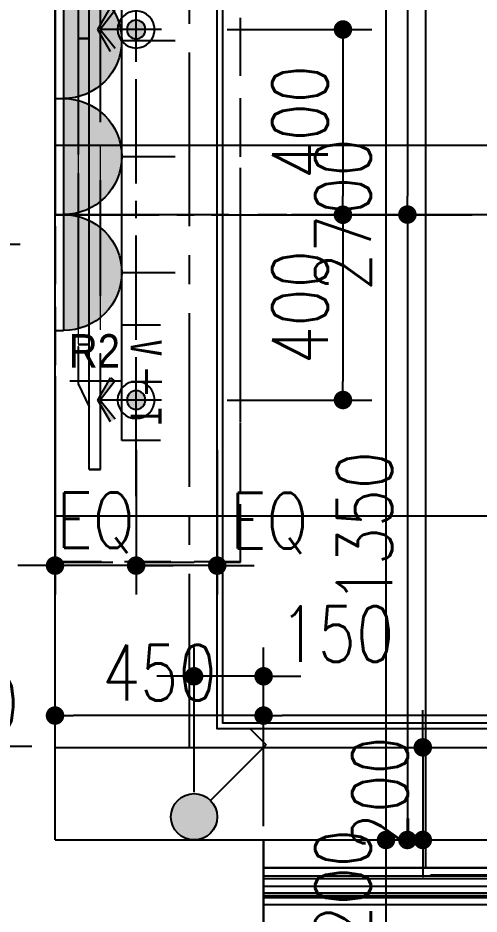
# Model space of a CAD drawing. Header units: inches. Extents: x -2597087 to 134135, y -662679 to 20000.
# Drawn here: x 8038 to 9033, y -39862 to -37927 of the extents above; entities that cross this region are included whole.
import ezdxf

# ---------------------------------------------------------------- set-up
doc = ezdxf.new("R2010")
doc.units = ezdxf.units.IN
doc.header["$LTSCALE"] = 100
doc.header["$MEASUREMENT"] = 0
for name, pattern in [('CENTER', [50.8, 31.75, -6.35, 6.35, -6.35]), ('CENTER2', [1.125, 0.75, -0.125, 0.125, -0.125]), ('DASH', [0.35, 0.25, -0.1]), ('DASHDOT2', [12.7, 6.35, -3.175, 0, -3.175]), ('HIDDENX2', [0.75, 0.5, -0.25])]:
    doc.linetypes.add(name, pattern=pattern)
doc.layers.get('0').update_dxf_attribs({"linetype": 'CONTINUOUS'})
doc.layers.get('Defpoints').update_dxf_attribs({"linetype": 'CONTINUOUS'})
for name, color, linetype in [('-04给水图层', 142, 'CENTER'), ('DOOR', 4, 'CONTINUOUS'), ('EQUIP-动力', 3, 'CONTINUOUS'), ('EQUIP-动力-DIM', 3, 'CONTINUOUS'), ('EQUIP-照明', 3, 'CONTINUOUS'), ('EQUIP-照明-DIM', 3, 'CONTINUOUS'), ('floor', 8, 'CONTINUOUS'), ('RC', 1, 'CONTINUOUS'), ('RC-dim', 3, 'CONTINUOUS'), ('Rc-L-dim', 4, 'CONTINUOUS'), ('RC-LIGHT', 1, 'CONTINUOUS'), ('WALL', 7, 'CONTINUOUS'), ('wall-dim', 3, 'CONTINUOUS'), ('天花开线', 4, 'CONTINUOUS'), ('家具', 1, 'DASH')]:
    doc.layers.add(name, color=color, linetype=linetype)
doc.layers.add('FUR', color=8, linetype='CONTINUOUS', lineweight=0)
doc.styles.get("Standard").update_dxf_attribs({"font": 'txt.shx', "width": 0.8, "bigfont": 'GBCBIG.shx'})
doc.styles.add('STYLE1', font='stylu.ttf')
doc.styles.add('宋体', font='', dxfattribs={"width": 0.8})
doc.styles.get('宋体').set_extended_font_data('SimSun')
doc.dimstyles.new('50', dxfattribs={"dimscale": 50, "dimtxt": 2.4, "dimasz": 0.8, "dimexe": 1.25, "dimexo": 0.6, "dimgap": 0.65, "dimtad": 1, "dimdec": 0, "dimdsep": 46, "dimtxsty": 'Standard', "dimblk1": 'DOT', "dimblk2": 'DOT', "dimsah": 1, "dimcen": 2.5, "dimclrd": 3, "dimclre": 3, "dimclrt": 3, "dimadec": 0, "dimazin": 0, "dimtfac": 1, "dimtdec": 0, "dimtix": 1, "dimtmove": 2, "dimatfit": 0, "dimldrblk": 'DOT', "dimfxl": 5, "dimfxlon": 1, "dimarcsym": 0})

# ---------------------------------------------------------------- blocks, each defined once
blk = doc.blocks.new('$DorLib2D$00000131')
at = {"color": 0, "linetype": 'Continuous'}
for p, q in [((0.15, 0.125), (0.23195, 0.19726)), ((0.23195, 0.19726), (0.23195, 0.125)), ((-0.5, 0.125), (-0.5, 0)), ((0.01924, 0.125), (-0.5, 0.125)), ((0.01924, 0), (0.01924, 0.125)), ((0.35, 0.125), (0.15, 0.125)), ((-0.5, 0), (0.01924, 0)), ((-0.02399, 0), (0.5, 0)), ((-0.02399, -0.125), (-0.02399, 0)), ((0.5, 0), (0.5, -0.125)), ((-0.35, -0.125), (-0.15, -0.125)), ((-0.23195, -0.19726), (-0.23195, -0.125)), ((-0.15, -0.125), (-0.23195, -0.19726)), ((0.5, -0.125), (-0.02399, -0.125))]:
    blk.add_line(p, q, dxfattribs=at)
blk = doc.blocks.new('asfdgfgsdgf')
at = {"color": 1, "linetype": 'HIDDENX2', "ltscale": 2}
for p, q in [((149083.2, -162742.3), (149083.2, -161542.3)), ((149107.2, -161542.3), (149083.2, -161542.3)), ((149107.2, -162742.3), (149107.2, -161542.3)), ((149059.2, -161811.9), (149059.2, -162472.7)), ((149059.2, -161811.9), (149083.2, -161811.9)), ((149059.2, -162472.7), (149083.2, -162472.7)), ((149083.2, -162742.3), (149107.2, -162742.3))]:
    blk.add_line(p, q, dxfattribs=at)
blk.add_lwpolyline([(149083.2, -162607.4), (149083.2, -161677.2), (149059.2, -161727.4), (149059.2, -162557.3)], close=True, dxfattribs=at)
at = {"layer": '家具', "color": 2, "linetype": 'HIDDENX2', "ltscale": 2}
blk.add_lwpolyline([(149409.2, -162942.3), (149409.2, -161342.3), (149009.2, -161342.3), (149009.2, -162942.3)], close=True, dxfattribs=at)
blk = doc.blocks.new('ktsd')
h = blk.add_hatch(color=250)
edge = h.paths.add_edge_path()
edge.add_arc((0, 0), 20, 0, 360)
for p, q in [((0, 55), (0, -77.5)), ((-55, 0), (55, 0))]:
    blk.add_line(p, q)
at = {"color": 8}
for p, q in [((-47.4, -55.1), (0, -82.7)), ((0, -77.5), (-40.5, -45.4)), ((40.8, -45.7), (0, -77.5)), ((0, -82.7), (47.6, -55.5)), ((47.6, -55.5), (40.8, -45.7))]:
    blk.add_line(p, q, dxfattribs=at)
for radius in [40, 20]:
    blk.add_circle((0, 0), radius)
for points in [[(-40.5, -45.4), (0, -77.5), (-47.4, -55.1), (0, -82.7)], [(40.8, -45.7), (0, -77.5), (47.6, -55.5), (0, -82.7)]]:
    blk.add_solid(points, dxfattribs=at)
blk = doc.blocks.new('_Dot')
at = {"color": 0, "linetype": 'ByBlock', "lineweight": -2}
blk.add_line((-0.5, 0), (-1, 0), dxfattribs=at)
at = {"color": 0, "linetype": 'ByBlock', "const_width": 0.5}
blk.add_lwpolyline([(-0.25, 0, 1), (0.25, 0, 1)], format="xyb", close=True, dxfattribs=at)
blk = doc.blocks.new('*D1189')
at = {"layer": 'Defpoints', "color": 0, "transparency": 16777216}
for p in [(8117.9, -37671.3), (8117.9, -38295.5), (9867.9, -38297.1)]:
    blk.add_point(p, dxfattribs=at)
at = {"layer": 'Rc-L-dim', "color": 3, "lineweight": -2, "transparency": 16777216}
for p, q in [((8117.9, -37921.3), (8117.9, -37608.8)), ((9867.9, -37921.3), (9867.9, -37608.8)), ((9827.9, -37671.3), (8157.9, -37671.3))]:
    blk.add_line(p, q, dxfattribs=at)
at = {"layer": 'Rc-L-dim', "color": 3, "lineweight": -2, "transparency": 16777216, "xscale": 40, "yscale": 40, "zscale": 40, "rotation": 180}
blk.add_blockref('_Dot', (8117.9, -37671.3), dxfattribs=at)
at = {"layer": 'Rc-L-dim', "color": 3, "lineweight": -2, "transparency": 16777216, "xscale": 40, "yscale": 40, "zscale": 40}
blk.add_blockref('_Dot', (9867.9, -37671.3), dxfattribs=at)
at = {"layer": 'Rc-L-dim', "color": 3, "transparency": 16777216, "insert": (8992.9, -37578.8), "char_height": 120, "attachment_point": 5}
blk.add_mtext('EQ', dxfattribs=at)
blk = doc.blocks.new('*D1190')
at = {"layer": 'Defpoints', "color": 0, "transparency": 16777216}
for p in [(8347.9, -37952.1), (8347.9, -38352.1), (8739.1, -38352.1)]:
    blk.add_point(p, dxfattribs=at)
at = {"layer": 'Rc-L-dim', "color": 3, "lineweight": -2, "transparency": 16777216}
for p, q in [((8489.1, -37952.1), (8801.6, -37952.1)), ((8739.1, -37992.1), (8739.1, -38312.1)), ((8489.1, -38352.1), (8801.6, -38352.1))]:
    blk.add_line(p, q, dxfattribs=at)
at = {"layer": 'Rc-L-dim', "color": 3, "lineweight": -2, "transparency": 16777216, "xscale": 40, "yscale": 40, "zscale": 40}
for p, rotation in [((8739.1, -37952.1), 90), ((8739.1, -38352.1), 270)]:
    blk.add_blockref('_Dot', p, dxfattribs=dict(at, rotation=rotation))
at = {"layer": 'Rc-L-dim', "color": 3, "transparency": 16777216, "insert": (8646.6, -38152.1), "char_height": 120, "attachment_point": 5, "rotation": 90}
blk.add_mtext('400', dxfattribs=at)
blk = doc.blocks.new('*D1191')
at = {"layer": 'Defpoints', "color": 0, "transparency": 16777216}
for p in [(8347.9, -38352.1), (8347.9, -38752.1), (8739.1, -38752.1)]:
    blk.add_point(p, dxfattribs=at)
at = {"layer": 'Rc-L-dim', "color": 3, "lineweight": -2, "transparency": 16777216}
for p, q in [((8489.1, -38352.1), (8801.6, -38352.1)), ((8739.1, -38392.1), (8739.1, -38712.1)), ((8489.1, -38752.1), (8801.6, -38752.1))]:
    blk.add_line(p, q, dxfattribs=at)
at = {"layer": 'Rc-L-dim', "color": 3, "lineweight": -2, "transparency": 16777216, "xscale": 40, "yscale": 40, "zscale": 40}
for p, rotation in [((8739.1, -38352.1), 90), ((8739.1, -38752.1), 270)]:
    blk.add_blockref('_Dot', p, dxfattribs=dict(at, rotation=rotation))
at = {"layer": 'Rc-L-dim', "color": 3, "transparency": 16777216, "insert": (8646.6, -38552.1), "char_height": 120, "attachment_point": 5, "rotation": 90}
blk.add_mtext('400', dxfattribs=at)
blk = doc.blocks.new('1联单控开关')
h = blk.add_hatch(color=256)
h.dxf.hatch_style = 1
h.paths.add_polyline_path([(50, -50, 1), (-50, -50, 1)])
for p in [(35.4, -85.4), (190.9, -170.2)]:
    blk.add_line(p, (155.6, -205.6))
blk.add_circle((0, -50), 50)
blk = doc.blocks.new('*U1139')
at = {"layer": 'EQUIP-照明'}
blk.add_blockref('1联单控开关', (0, 0), dxfattribs=at)
blk = doc.blocks.new('*D1195')
at = {"layer": 'Defpoints', "color": 0, "transparency": 16777216}
for p in [(8417.9, -39348.7), (8417.9, -39652.1), (8567.9, -39702.1)]:
    blk.add_point(p, dxfattribs=at)
at = {"layer": 'EQUIP-照明-DIM', "color": 3, "lineweight": -2, "transparency": 16777216}
for p, q in [((8417.9, -39598.7), (8417.9, -39286.2)), ((8567.9, -39598.7), (8567.9, -39286.2)), ((8377.9, -39348.7), (8337.9, -39348.7)), ((8567.9, -39348.7), (8417.9, -39348.7)), ((8607.9, -39348.7), (8647.9, -39348.7))]:
    blk.add_line(p, q, dxfattribs=at)
at = {"layer": 'EQUIP-照明-DIM', "color": 3, "lineweight": -2, "transparency": 16777216, "xscale": 40, "yscale": 40, "zscale": 40}
blk.add_blockref('_Dot', (8417.9, -39348.7), dxfattribs=at)
at = {"layer": 'EQUIP-照明-DIM', "color": 3, "lineweight": -2, "transparency": 16777216, "xscale": 40, "yscale": 40, "zscale": 40, "rotation": 180}
blk.add_blockref('_Dot', (8567.9, -39348.7), dxfattribs=at)
at = {"layer": 'EQUIP-照明-DIM', "color": 3, "transparency": 16777216, "insert": (8726, -39257.5), "char_height": 120, "attachment_point": 5}
blk.add_mtext('150', dxfattribs=at)
blk = doc.blocks.new('*D1201')
at = {"layer": 'Defpoints', "color": 0, "transparency": 16777216}
for p in [(8117.9, -38801.1), (8292.9, -38807.1), (8117.9, -39109.7)]:
    blk.add_point(p, dxfattribs=at)
at = {"layer": 'EQUIP-照明-DIM', "color": 3, "lineweight": -2, "transparency": 16777216}
for p, q in [((8117.9, -38859.7), (8117.9, -39172.2)), ((8292.9, -38859.7), (8292.9, -39172.2)), ((8077.9, -39109.7), (8037.9, -39109.7)), ((8292.9, -39109.7), (8117.9, -39109.7)), ((8332.9, -39109.7), (8372.9, -39109.7))]:
    blk.add_line(p, q, dxfattribs=at)
at = {"layer": 'EQUIP-照明-DIM', "color": 3, "lineweight": -2, "transparency": 16777216, "xscale": 40, "yscale": 40, "zscale": 40}
blk.add_blockref('_Dot', (8117.9, -39109.7), dxfattribs=at)
at = {"layer": 'EQUIP-照明-DIM', "color": 3, "lineweight": -2, "transparency": 16777216, "xscale": 40, "yscale": 40, "zscale": 40, "rotation": 180}
blk.add_blockref('_Dot', (8292.9, -39109.7), dxfattribs=at)
at = {"layer": 'EQUIP-照明-DIM', "color": 3, "transparency": 16777216, "insert": (8205.4, -39017.2), "char_height": 120, "attachment_point": 5}
blk.add_mtext('EQ', dxfattribs=at)
blk = doc.blocks.new('*D1169')
at = {"layer": 'Defpoints', "color": 0, "transparency": 16777216}
for p in [(8292.9, -38802.1), (8467.9, -38807.1), (8292.9, -39109.7)]:
    blk.add_point(p, dxfattribs=at)
at = {"layer": 'EQUIP-照明-DIM', "color": 3, "lineweight": -2, "transparency": 16777216}
for p, q in [((8292.9, -38859.7), (8292.9, -39172.2)), ((8467.9, -38859.7), (8467.9, -39172.2)), ((8252.9, -39109.7), (8212.9, -39109.7)), ((8467.9, -39109.7), (8292.9, -39109.7)), ((8507.9, -39109.7), (8547.9, -39109.7))]:
    blk.add_line(p, q, dxfattribs=at)
at = {"layer": 'EQUIP-照明-DIM', "color": 3, "lineweight": -2, "transparency": 16777216, "xscale": 40, "yscale": 40, "zscale": 40}
blk.add_blockref('_Dot', (8292.9, -39109.7), dxfattribs=at)
at = {"layer": 'EQUIP-照明-DIM', "color": 3, "lineweight": -2, "transparency": 16777216, "xscale": 40, "yscale": 40, "zscale": 40, "rotation": 180}
blk.add_blockref('_Dot', (8467.9, -39109.7), dxfattribs=at)
at = {"layer": 'EQUIP-照明-DIM', "color": 3, "transparency": 16777216, "insert": (8580, -39018.4), "char_height": 120, "attachment_point": 5}
blk.add_mtext('EQ', dxfattribs=at)
blk = doc.blocks.new('*D1170')
at = {"layer": 'Defpoints', "color": 0, "transparency": 16777216}
for p in [(8693.9, -39502.1), (8693.9, -39702.1), (8911.4, -39702.1)]:
    blk.add_point(p, dxfattribs=at)
at = {"layer": 'RC-dim', "color": 3, "lineweight": -2, "transparency": 16777216}
for p, q in [((8911.4, -39462.1), (8911.4, -39422.1)), ((8723.9, -39502.1), (8973.9, -39502.1)), ((8911.4, -39502.1), (8911.4, -39702.1)), ((8723.9, -39702.1), (8973.9, -39702.1)), ((8911.4, -39742.1), (8911.4, -39782.1))]:
    blk.add_line(p, q, dxfattribs=at)
at = {"layer": 'RC-dim', "color": 3, "lineweight": -2, "transparency": 16777216, "xscale": 40, "yscale": 40, "zscale": 40}
for p, rotation in [((8911.4, -39502.1), 270), ((8911.4, -39702.1), 90)]:
    blk.add_blockref('_Dot', p, dxfattribs=dict(at, rotation=rotation))
at = {"layer": 'RC-dim', "color": 3, "transparency": 16777216, "insert": (8818.9, -39602.1), "char_height": 120, "attachment_point": 5, "rotation": 90}
blk.add_mtext('200', dxfattribs=at)
blk = doc.blocks.new('42aaaa')
at = {"color": 8, "linetype": 'HIDDENX2', "ltscale": 5}
for p, q in [((1588175, -158989.3), (1588175, -157789.3)), ((1588199, -158989.3), (1588199, -157789.3)), ((1588223, -158058.9), (1588199, -158058.9)), ((1588223, -158058.9), (1588223, -158719.7)), ((1588223, -158719.7), (1588199, -158719.7)), ((1588199, -158989.3), (1588175, -158989.3))]:
    blk.add_line(p, q, dxfattribs=at)
at = {"color": 8, "linetype": 'DASH', "ltscale": 5}
blk.add_lwpolyline([(1587873, -159189.3), (1587873, -157589.3), (1588273, -157589.3), (1588273, -159189.3)], close=True, dxfattribs=at)
at = {"color": 8, "linetype": 'HIDDENX2', "ltscale": 5}
blk.add_lwpolyline([(1588199, -158854.4), (1588199, -157924.2), (1588223, -157974.4), (1588223, -158804.2)], close=True, dxfattribs=at)
blk = doc.blocks.new('safre2cdas')
at = {"linetype": 'ByBlock', "lineweight": -2}
h = blk.add_hatch(color=0, dxfattribs=at)
edge = h.paths.add_edge_path()
edge.add_ellipse((-141.7, 0), major_axis=(-88.6, 88.6), ratio=1, start_angle=135, end_angle=315, ccw=False)
edge.add_line((-141.7, -125.2), (-141.7, 125.2))
at = {"color": 0, "linetype": 'ByBlock', "lineweight": -2}
for p, q in [((-160.3, 125.2), (-141.7, 125.2)), ((-141.7, 125.2), (-141.7, -125.2)), ((-16.4, -125.2), (-16.4, 125.2)), ((-16.4, 0), (98.6, 0)), ((-160.3, -125.2), (-141.7, -125.2))]:
    blk.add_line(p, q, dxfattribs=at)
at = {"color": 0, "linetype": 'ByBlock', "lineweight": -2, "extrusion": (0, 0, -1)}
blk.add_ellipse((-141.7, 0), major_axis=(88.6, 88.6), ratio=1, start_param=-0.785398, end_param=2.356194, dxfattribs=at)
blk = doc.blocks.new('PCG7')
at = {"color": 0, "linetype": 'ByBlock', "lineweight": -2}
for p, q in [((-120.3, 675), (-120.3, 300)), ((995.6, 300), (995.6, 675)), ((-120.3, 300), (995.6, 300)), ((450.5, 300), (450.5, -200.9))]:
    blk.add_line(p, q, dxfattribs=at)
at = {"color": 0, "linetype": 'ByBlock', "lineweight": -2, "style": '宋体', "width": 0.8}
for s, p in [('T', (33.1, 386)), ('＋', (281.9, 384.9)), ('V', (690.3, 386))]:
    blk.add_text(s, height=300, dxfattribs=at).set_placement(p)
blk = doc.blocks.new('*D1218')
at = {"layer": 'Defpoints', "color": 0, "transparency": 16777216}
for p in [(8517.9, -38351.7), (8567.9, -39702.1), (8878.1, -39702.1)]:
    blk.add_point(p, dxfattribs=at)
at = {"layer": 'EQUIP-动力-DIM', "color": 3, "lineweight": -2, "transparency": 16777216}
for p, q in [((8628.1, -38351.7), (8940.6, -38351.7)), ((8878.1, -38391.7), (8878.1, -39662.1)), ((8628.1, -39702.1), (8940.6, -39702.1))]:
    blk.add_line(p, q, dxfattribs=at)
at = {"layer": 'EQUIP-动力-DIM', "color": 3, "lineweight": -2, "transparency": 16777216, "xscale": 40, "yscale": 40, "zscale": 40}
for p, rotation in [((8878.1, -38351.7), 90), ((8878.1, -39702.1), 270)]:
    blk.add_blockref('_Dot', p, dxfattribs=dict(at, rotation=rotation))
at = {"layer": 'EQUIP-动力-DIM', "color": 3, "transparency": 16777216, "insert": (8785.6, -39026.9), "char_height": 120, "attachment_point": 5, "rotation": 90}
blk.add_mtext('1350', dxfattribs=at)
blk = doc.blocks.new('*D1235')
at = {"layer": 'Defpoints', "color": 0, "transparency": 16777216}
for p in [(8567.9, -39433.5), (8567.9, -39702.1), (10967.9, -39702.1)]:
    blk.add_point(p, dxfattribs=at)
at = {"layer": 'wall-dim', "color": 3, "lineweight": -2, "transparency": 16777216}
for p, q in [((8567.9, -39672.1), (8567.9, -39371)), ((10967.9, -39672.1), (10967.9, -39371)), ((10927.9, -39433.5), (8607.9, -39433.5))]:
    blk.add_line(p, q, dxfattribs=at)
at = {"layer": 'wall-dim', "color": 3, "lineweight": -2, "transparency": 16777216, "xscale": 40, "yscale": 40, "zscale": 40, "rotation": 180}
blk.add_blockref('_Dot', (8567.9, -39433.5), dxfattribs=at)
at = {"layer": 'wall-dim', "color": 3, "lineweight": -2, "transparency": 16777216, "xscale": 40, "yscale": 40, "zscale": 40}
blk.add_blockref('_Dot', (10967.9, -39433.5), dxfattribs=at)
at = {"layer": 'wall-dim', "color": 3, "transparency": 16777216, "insert": (9767.9, -39341), "char_height": 120, "attachment_point": 5}
blk.add_mtext('2400', dxfattribs=at)
blk = doc.blocks.new('*D1236')
at = {"layer": 'Defpoints', "color": 0, "transparency": 16777216}
for p in [(8117.9, -39433.5), (8117.9, -39702.1), (8567.9, -39702.1)]:
    blk.add_point(p, dxfattribs=at)
at = {"layer": 'wall-dim', "color": 3, "lineweight": -2, "transparency": 16777216}
for p, q in [((8117.9, -39672.1), (8117.9, -39371)), ((8567.9, -39672.1), (8567.9, -39371)), ((8527.9, -39433.5), (8157.9, -39433.5))]:
    blk.add_line(p, q, dxfattribs=at)
at = {"layer": 'wall-dim', "color": 3, "lineweight": -2, "transparency": 16777216, "xscale": 40, "yscale": 40, "zscale": 40, "rotation": 180}
blk.add_blockref('_Dot', (8117.9, -39433.5), dxfattribs=at)
at = {"layer": 'wall-dim', "color": 3, "lineweight": -2, "transparency": 16777216, "xscale": 40, "yscale": 40, "zscale": 40}
blk.add_blockref('_Dot', (8567.9, -39433.5), dxfattribs=at)
at = {"layer": 'wall-dim', "color": 3, "transparency": 16777216, "insert": (8342.9, -39341), "char_height": 120, "attachment_point": 5}
blk.add_mtext('450', dxfattribs=at)
blk = doc.blocks.new('*D1270')
at = {"layer": 'Defpoints', "color": 0, "transparency": 16777216}
for p in [(8567.9, -39702.1), (8832, -39702.1), (8567.9, -39902.1)]:
    blk.add_point(p, dxfattribs=at)
at = {"layer": 'wall-dim', "color": 3, "lineweight": -2, "transparency": 16777216}
for p, q in [((8832, -39662.1), (8832, -39622.1)), ((8597.9, -39702.1), (8894.5, -39702.1)), ((8832, -39902.1), (8832, -39702.1)), ((8597.9, -39902.1), (8894.5, -39902.1)), ((8832, -39942.1), (8832, -39982.1))]:
    blk.add_line(p, q, dxfattribs=at)
at = {"layer": 'wall-dim', "color": 3, "lineweight": -2, "transparency": 16777216, "xscale": 40, "yscale": 40, "zscale": 40}
for p, rotation in [((8832, -39702.1), 270), ((8832, -39902.1), 90)]:
    blk.add_blockref('_Dot', p, dxfattribs=dict(at, rotation=rotation))
at = {"layer": 'wall-dim', "color": 3, "transparency": 16777216, "insert": (8739.5, -39802.1), "char_height": 120, "attachment_point": 5, "rotation": 90}
blk.add_mtext('200', dxfattribs=at)
blk = doc.blocks.new('*D1271')
at = {"layer": 'Defpoints', "color": 0, "transparency": 16777216}
for p in [(8567.9, -37002.1), (8832, -37002.1), (8567.9, -39702.1)]:
    blk.add_point(p, dxfattribs=at)
at = {"layer": 'wall-dim', "color": 3, "lineweight": -2, "transparency": 16777216}
for p, q in [((8597.9, -37002.1), (8894.5, -37002.1)), ((8832, -39662.1), (8832, -37042.1)), ((8597.9, -39702.1), (8894.5, -39702.1))]:
    blk.add_line(p, q, dxfattribs=at)
at = {"layer": 'wall-dim', "color": 3, "lineweight": -2, "transparency": 16777216, "xscale": 40, "yscale": 40, "zscale": 40}
for p, rotation in [((8832, -37002.1), 90), ((8832, -39702.1), 270)]:
    blk.add_blockref('_Dot', p, dxfattribs=dict(at, rotation=rotation))
at = {"layer": 'wall-dim', "color": 3, "transparency": 16777216, "insert": (8739.5, -38352.1), "char_height": 120, "attachment_point": 5, "rotation": 90}
blk.add_mtext('2700', dxfattribs=at)
blk = doc.blocks.new('*D1465')
at = {"layer": 'Defpoints', "color": 0, "transparency": 16777216}
for p in [(8517.9, -37002.1), (8596.4, -38351.7), (8878.1, -38351.7)]:
    blk.add_point(p, dxfattribs=at)
at = {"layer": 'EQUIP-动力-DIM', "color": 3, "lineweight": -2, "transparency": 16777216}
for p, q in [((8628.1, -37002.1), (8940.6, -37002.1)), ((8878.1, -37042.1), (8878.1, -38311.7)), ((8628.1, -38351.7), (8940.6, -38351.7))]:
    blk.add_line(p, q, dxfattribs=at)
at = {"layer": 'EQUIP-动力-DIM', "color": 3, "lineweight": -2, "transparency": 16777216, "xscale": 40, "yscale": 40, "zscale": 40}
for p, rotation in [((8878.1, -37002.1), 90), ((8878.1, -38351.7), 270)]:
    blk.add_blockref('_Dot', p, dxfattribs=dict(at, rotation=rotation))
at = {"layer": 'EQUIP-动力-DIM', "color": 3, "transparency": 16777216, "insert": (8785.6, -37676.9), "char_height": 120, "attachment_point": 5, "rotation": 90}
blk.add_mtext('1350', dxfattribs=at)
blk = doc.blocks.new('*D1528')
at = {"layer": 'Defpoints', "color": 0, "transparency": 16777216}
for p in [(7812.9, -38207.1), (7962.9, -38207.1), (7962.9, -38415.8)]:
    blk.add_point(p, dxfattribs=at)
at = {"layer": 'RC-dim', "color": 3, "lineweight": -2, "transparency": 16777216}
for p, q in [((7812.9, -38237.1), (7812.9, -38478.3)), ((7962.9, -38237.1), (7962.9, -38478.3)), ((7772.9, -38415.8), (7732.9, -38415.8)), ((7812.9, -38415.8), (7962.9, -38415.8)), ((8002.9, -38415.8), (8042.9, -38415.8))]:
    blk.add_line(p, q, dxfattribs=at)
at = {"layer": 'RC-dim', "color": 3, "lineweight": -2, "transparency": 16777216, "xscale": 40, "yscale": 40, "zscale": 40}
blk.add_blockref('_Dot', (7812.9, -38415.8), dxfattribs=at)
at = {"layer": 'RC-dim', "color": 3, "lineweight": -2, "transparency": 16777216, "xscale": 40, "yscale": 40, "zscale": 40, "rotation": 180}
blk.add_blockref('_Dot', (7962.9, -38415.8), dxfattribs=at)
at = {"layer": 'RC-dim', "color": 3, "transparency": 16777216, "insert": (7887.9, -38323.3), "char_height": 120, "attachment_point": 5}
blk.add_mtext('150', dxfattribs=at)
blk = doc.blocks.new('*D1571')
at = {"layer": 'Defpoints', "color": 0, "ltscale": 5, "transparency": 16777216}
for p in [(7927.9, -39449.4), (7987.9, -39449.4), (7987.9, -39499.3)]:
    blk.add_point(p, dxfattribs=at)
at = {"layer": 'floor', "color": 3, "lineweight": -2, "ltscale": 5, "transparency": 16777216}
for p, q in [((7927.9, -39479.4), (7927.9, -39561.8)), ((7987.9, -39479.4), (7987.9, -39561.8)), ((7887.9, -39499.3), (7847.9, -39499.3)), ((7927.9, -39499.3), (7987.9, -39499.3)), ((8027.9, -39499.3), (8067.9, -39499.3))]:
    blk.add_line(p, q, dxfattribs=at)
at = {"layer": 'floor', "color": 3, "lineweight": -2, "ltscale": 5, "transparency": 16777216, "xscale": 40, "yscale": 40, "zscale": 40}
blk.add_blockref('_Dot', (7927.9, -39499.3), dxfattribs=at)
at = {"layer": 'floor', "color": 3, "lineweight": -2, "ltscale": 5, "transparency": 16777216, "xscale": 40, "yscale": 40, "zscale": 40, "rotation": 180}
blk.add_blockref('_Dot', (7987.9, -39499.3), dxfattribs=at)
at = {"layer": 'floor', "color": 3, "ltscale": 5, "transparency": 16777216, "insert": (7957.9, -39406.8), "char_height": 120, "attachment_point": 5}
blk.add_mtext('60', dxfattribs=at)

msp = doc.modelspace()

# ---------------------------------------------------------------- linework, layer by layer
at = {"layer": 'EQUIP-动力', "color": 4, "linetype": 'CENTER2', "ltscale": 5}
msp.add_lwpolyline([(8117.895, -38351.664), (11517.895, -38351.664)], dxfattribs=at)
at = {"layer": 'floor'}
for p, q in [((8917.895, -39762.103), (8917.895, -32526.053)), ((8117.895, -38202.103), (11617.895, -38202.103)), ((8117.895, -39002.103), (11617.895, -39002.103))]:
    msp.add_line(p, q, dxfattribs=at)
at = {"layer": 'floor', "color": 8}
for p, q in [((8567.895, -39779.604), (10967.895, -39779.604)), ((8567.895, -39785.26), (10967.895, -39785.26)), ((8567.895, -39816.523), (10967.895, -39816.523)), ((8567.895, -39822.179), (10967.895, -39822.179))]:
    msp.add_line(p, q, dxfattribs=at)
at = {"layer": 'floor', "color": 1}
for points in [[(10967.895, -39762.103), (8567.895, -39762.103), (8567.895, -39902.103), (10967.895, -39902.103)], [(8567.895, -39762.103), (10967.895, -39762.103), (10967.895, -39842.103), (8567.895, -39842.103)]]:
    msp.add_lwpolyline(points, close=True, dxfattribs=at)
at = {"layer": 'RC', "color": 6, "linetype": 'CENTER2', "ltscale": 5}
msp.add_line((8407.895, -39502.103), (8407.895, -32802.103), dxfattribs=at)
at = {"layer": 'RC', "color": 2}
msp.add_line((8117.895, -39502.103), (11617.895, -39502.103), dxfattribs=at)
at = {"layer": 'RC', "color": 1}
msp.add_lwpolyline([(11605.895, -39462.103), (8467.895, -39462.103), (8467.895, -32842.103), (10805.895, -32842.103), (10805.895, -35814.103), (11605.895, -35814.103), (11605.895, -39462.103)], dxfattribs=at)
msp.add_lwpolyline([(11593.895, -39450.103), (8479.895, -39450.103), (8479.895, -32854.103), (10793.895, -32854.103), (10793.895, -35826.103), (11593.895, -35826.103)], close=True, dxfattribs=at)
at = {"layer": 'RC', "ltscale": 5}
msp.add_lwpolyline([(8567.895, -39702.103), (10967.895, -39702.103), (10967.895, -39902.103), (8567.895, -39902.103)], close=True, dxfattribs=at)
at = {"layer": 'WALL'}
for p, q in [((8117.895, -39702.103), (8117.895, -37900.103)), ((8117.895, -39702.103), (8567.895, -39702.103)), ((8567.895, -39702.103), (8567.895, -39902.103))]:
    msp.add_line(p, q, dxfattribs=at)
at = {"layer": '天花开线', "linetype": 'CENTER2', "ltscale": 3}
for p, q in [((8292.895, -38959.464), (8292.895, -37506.985)), ((8117.895, -38352.103), (11617.895, -38352.103))]:
    msp.add_line(p, q, dxfattribs=at)

# ---------------------------------------------------------------- block references
at = {"layer": '-04给水图层', "xscale": -1}
msp.add_blockref('42aaaa', (1596390.859, 120087.209), dxfattribs=at)
at = {"layer": 'DOOR', "xscale": 2400, "yscale": -200, "zscale": -2400}
msp.add_blockref('$DorLib2D$00000131', (9767.895, -39802.103), dxfattribs=at)
at = {"layer": 'EQUIP-动力', "xscale": -1}
msp.add_blockref('42aaaa', (1596390.859, 120087.209), dxfattribs=at)
at = {"layer": 'EQUIP-动力', "rotation": 359.9999928969773}
for p in [(8278.167, -37975.935), (8278.167, -38226.426), (8278.167, -38476.917)]:
    msp.add_blockref('safre2cdas', p, dxfattribs=at)
at = {"layer": 'EQUIP-动力', "xscale": -0.2240000003948813, "yscale": 0.2240000003948813, "zscale": 0.2240000003948813, "rotation": 269.999989323706}
msp.add_blockref('PCG7', (8194.53, -38812.568), dxfattribs=at)
at = {"layer": 'EQUIP-照明', "extrusion": (0, 0, -1), "xscale": -1, "zscale": -1, "rotation": 270}
msp.add_blockref('*U1139', (-8367.895, -39652.103), dxfattribs=at)
at = {"layer": 'FUR', "linetype": 'HIDDENX2'}
msp.add_blockref('asfdgfgsdgf', (-140891.316, 123841.573), dxfattribs=at)
at = {"layer": 'RC-LIGHT', "xscale": -1, "rotation": 270}
for p in [(8292.895, -37952.103), (8292.895, -38752.103)]:
    msp.add_blockref('ktsd', p, dxfattribs=at)

# ---------------------------------------------------------------- texts
at = {"layer": 'RC', "color": 4, "linetype": 'DASHDOT2', "ltscale": 0.1, "style": 'STYLE1', "width": 0.9}
msp.add_text('R2', height=72, dxfattribs=at).set_placement((8147.324, -38681.941))

# ---------------------------------------------------------------- dimensions: what is measured, and where the dimension line sits
at = {"layer": 'EQUIP-动力-DIM'}
for base, p1, p2, picture, middle in [((8878.083, -38351.664), (8517.895, -37002.103), (8596.428, -38351.664), '*D1465', (8785.583, -37676.883)), ((8878.083, -39702.103), (8517.895, -38351.664), (8567.895, -39702.103), '*D1218', (8785.583, -39026.883))]:
    dim = msp.add_linear_dim(base=base, p1=p1, p2=p2, angle=90, dimstyle='50', dxfattribs=at)
    dim.commit()
    dim.dimension.update_dxf_attribs({"geometry": picture, "text_midpoint": middle})
at = {"layer": 'EQUIP-照明-DIM'}
dim = msp.add_linear_dim(base=(8117.895, -39109.685), p1=(8292.895, -38807.103), p2=(8117.895, -38801.103), angle=180, text='EQ', dimstyle='50', dxfattribs=at)
dim.commit()
dim.dimension.update_dxf_attribs({"geometry": '*D1201', "text_midpoint": (8205.395, -39017.185)})
dim = msp.add_linear_dim(base=(8292.895, -39109.685), p1=(8467.895, -38807.103), p2=(8292.895, -38802.103), angle=180, text='EQ', dimstyle='50', dxfattribs=at)
dim.commit()
dim.dimension.update_dxf_attribs({"geometry": '*D1169', "text_midpoint": (8580.032, -39018.435), "dimtype": 160})
dim = msp.add_linear_dim(base=(8417.895, -39348.738), p1=(8567.895, -39702.103), p2=(8417.895, -39652.103), angle=180, dimstyle='50', dxfattribs=at)
dim.commit()
dim.dimension.update_dxf_attribs({"geometry": '*D1195', "text_midpoint": (8726.005, -39257.488), "dimtype": 160})
at = {"layer": 'floor', "ltscale": 5}
dim = msp.add_linear_dim(base=(7987.895, -39499.341), p1=(7927.895, -39449.367), p2=(7987.895, -39449.367), dimstyle='50', override={"dimfxl": 4, "dimarcsym": 2}, dxfattribs=at)
dim.commit()
dim.dimension.update_dxf_attribs({"geometry": '*D1571', "text_midpoint": (7957.895, -39406.841)})
at = {"layer": 'RC-dim'}
for base, p1, p2, angle, picture, middle in [((7962.895, -38415.824), (7812.895, -38207.103), (7962.895, -38207.103), 180, '*D1528', (7887.895, -38323.324)), ((8911.397, -39702.103), (8693.885, -39502.103), (8693.885, -39702.103), 90, '*D1170', (8818.897, -39602.103))]:
    dim = msp.add_linear_dim(base=base, p1=p1, p2=p2, angle=angle, dimstyle='50', dxfattribs=at)
    dim.commit()
    dim.dimension.update_dxf_attribs({"geometry": picture, "text_midpoint": middle})
at = {"layer": 'Rc-L-dim'}
dim = msp.add_linear_dim(base=(8117.895, -37671.307), p1=(9867.895, -38297.103), p2=(8117.895, -38295.542), angle=180, text='EQ', dimstyle='50', dxfattribs=at)
dim.commit()
dim.dimension.update_dxf_attribs({"geometry": '*D1189', "text_midpoint": (8992.895, -37578.807)})
for base, p1, p2, picture, middle in [((8739.055, -38352.103), (8347.895, -37952.103), (8347.895, -38352.103), '*D1190', (8646.555, -38152.103)), ((8739.055, -38752.103), (8347.895, -38352.103), (8347.895, -38752.103), '*D1191', (8646.555, -38552.103))]:
    dim = msp.add_linear_dim(base=base, p1=p1, p2=p2, angle=90, dimstyle='50', dxfattribs=at)
    dim.commit()
    dim.dimension.update_dxf_attribs({"geometry": picture, "text_midpoint": middle})
at = {"layer": 'wall-dim'}
for base, p1, p2, angle, picture, middle in [((8831.959, -37002.103), (8567.895, -39702.103), (8567.895, -37002.103), 90, '*D1271', (8739.459, -38352.103)), ((8117.895, -39433.48), (8567.895, -39702.103), (8117.895, -39702.103), 180, '*D1236', (8342.895, -39340.98)), ((8567.895, -39433.48), (10967.895, -39702.103), (8567.895, -39702.103), 180, '*D1235', (9767.895, -39340.98)), ((8831.959, -39702.103), (8567.895, -39902.103), (8567.895, -39702.103), 90, '*D1270', (8739.459, -39802.103))]:
    dim = msp.add_linear_dim(base=base, p1=p1, p2=p2, angle=angle, dimstyle='50', override={"dimfxl": 250, "dimarcsym": 2}, dxfattribs=at)
    dim.commit()
    dim.dimension.update_dxf_attribs({"geometry": picture, "text_midpoint": middle})

doc.saveas('drawing.dxf')
